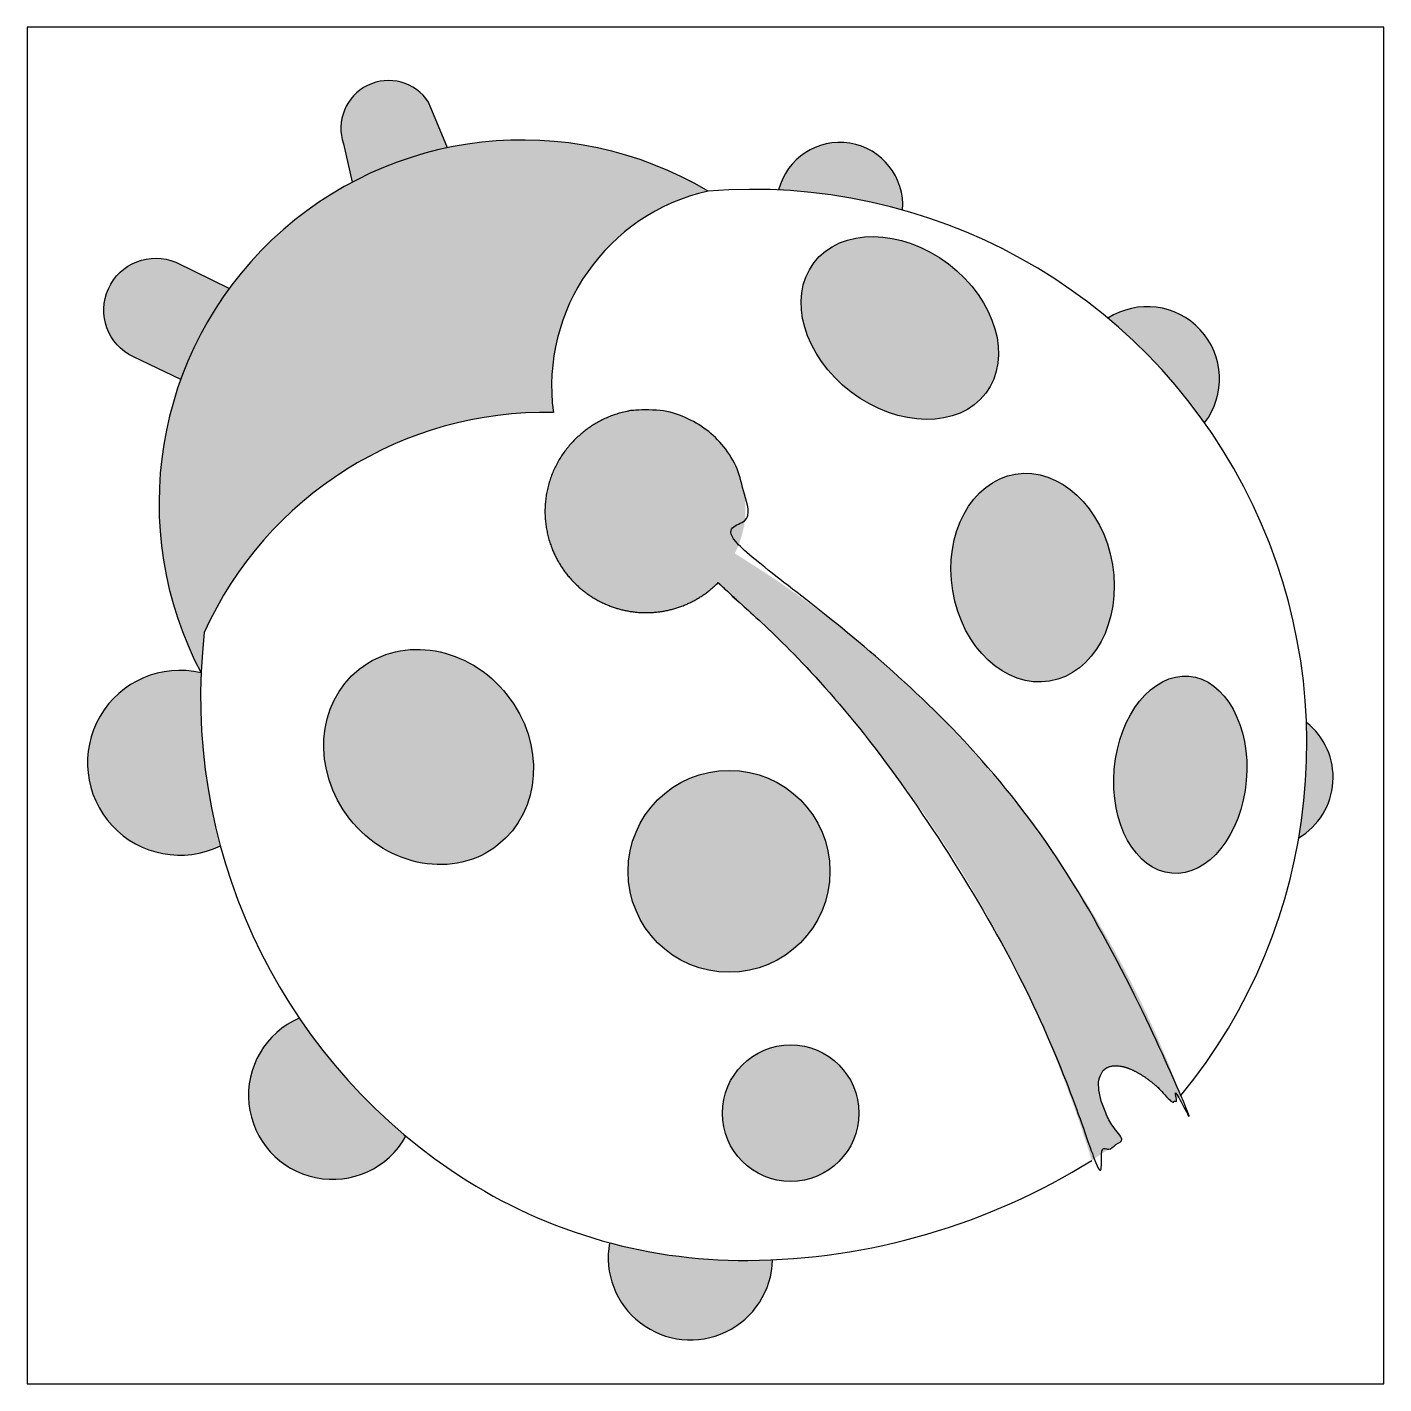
# Model space of a CAD drawing. Header units: metres. Extents: x 0 to 0.5, y 0 to 0.5.
import ezdxf

# ---------------------------------------------------------------- set-up
doc = ezdxf.new("R2010")
doc.units = ezdxf.units.M

msp = doc.modelspace()

# ---------------------------------------------------------------- hatches: boundary and pattern name
h = msp.add_hatch(color=256)
h.dxf.hatch_style = 1
h.paths.add_polyline_path([(0.2214631013179988, 0.1888819025675829, 1), (0.2958778213252451, 0.1888819025675829, 1)])
edge = h.paths.add_edge_path()
edge.add_ellipse((0.1479596583181398, 0.2310132482647858), major_axis=(-0.02554867237940141, 0.03240872745938934), ratio=0.8944574432114678, start_angle=0, end_angle=360)
edge = h.paths.add_edge_path()
edge.add_ellipse((0.3216096084260188, 0.3891118169884537), major_axis=(-0.03165652841521523, 0.02404433256740197), ratio=0.7455522110664932, start_angle=0, end_angle=360)
edge = h.paths.add_edge_path()
edge.add_ellipse((0.3705335302941647, 0.2971163497093914), major_axis=(-0.006279127601405068, 0.03815717950487266), ratio=0.7710847224005903, start_angle=0, end_angle=360)
edge = h.paths.add_edge_path()
edge.add_ellipse((0.4249826197612794, 0.2244833411965057), major_axis=(-0.003139480820322879, -0.03632770851206472), ratio=0.6695997910728553, start_angle=0, end_angle=360)
h.paths.add_polyline_path([(0.2562244247308648, 0.09975790205430157, 1), (0.3065366549616523, 0.09975790205430157, 1)])
h.paths.add_polyline_path([(0.06413045780756678, 0.2620069245656791, 1.419897583107285), (0.07120445561060341, 0.198300882197903, -0.07640780882433017)])
h.paths.add_polyline_path([(0.1002994608218446, 0.1347750231537577, 1.397656154281889), (0.139615886957032, 0.09130354913837427, -0.06980347803672507)])
h.paths.add_polyline_path([(0.2747319856773489, 0.04574035268503782, -0.009380683066454202), (0.2656451307171453, 0.04550305008970004, -0.06722164421129913), (0.2146661951601292, 0.05200687319688985, 1.0829147912392)])
h.paths.add_polyline_path([(0.2509300487055174, 0.4395493623394462, 0.7580374094599582), (0.06413045780756678, 0.2620069245656789, -0.01775371014557834), (0.06528893151461136, 0.276937652559666, -0.3006988243190348), (0.193934456425793, 0.357989572193393, -0.3888259006796626)])
h.paths.add_polyline_path([(0.07453087950042304, 0.4037372331464461), (0.05481912726288952, 0.4133288957656975, 0.9783334077826145), (0.03914611940177108, 0.3784806506789744), (0.05661007086755264, 0.3701616972831963, -0.07145740716856608)])
h.paths.add_polyline_path([(0.147935225585571, 0.4724014299809514, 0.8826895493742197), (0.1166026891819024, 0.4569477318176526), (0.1197935109524757, 0.4428374715643876, -0.07002252536037665), (0.1548684876130978, 0.4555336419559437)])
h.paths.add_polyline_path([(0.276962095043326, 0.4399873613534151, -0.0568382608568691), (0.3226571965425945, 0.4325894344794942, 0.9166909697316395)])
h.paths.add_polyline_path([(0.3983154688689117, 0.3927231417238904, -0.0645299618560398), (0.4339537294516275, 0.3541648757444427, 0.8410114044516919)])
h.paths.add_polyline_path([(0.4714878391566566, 0.2437695155429412, -0.05232747366171094), (0.4686643357331345, 0.2012257617005001, 0.525281174833232)])
h = msp.add_hatch(color=256)
h.dxf.hatch_style = 1
edge = h.paths.add_edge_path()
edge.add_spline(control_points=[(0.260807040910412, 0.306031425403868), (0.2743182378296486, 0.3328196935888343), (0.2506847193055544, 0.3513026737790355), (0.2270512007814604, 0.3697856539692366), (0.2043083353238829, 0.3502171633448015)], knot_values=[3.238866745117436, 3.238866745117436, 3.238866745117436, 4.613090762449557, 4.613090762449557, 5.987314779781679, 5.987314779781679, 5.987314779781679], weights=[1, 0.7730811100235636, 1, 0.7730811100235636, 1], degree=2, periodic=0)
edge.add_spline(control_points=[(0.2043083353238829, 0.3502171633448015), (0.1871147424819927, 0.3359405740633551), (0.191593993435357, 0.3140458955496023), (0.1960732443887215, 0.2921512170358496), (0.2174922176018529, 0.2857740528683715), (0.2389111908149843, 0.2793968887008934), (0.2546369495673002, 0.2952758416886618)], knot_values=[0, 0, 0, 1.079622248372478, 1.079622248372478, 2.159244496744957, 2.159244496744957, 3.238866745117436, 3.238866745117436, 3.238866745117436], weights=[1, 0.8578057739180729, 1, 0.8578057739180729, 1, 0.8578057739180729, 1], degree=2, periodic=0)
edge.add_spline(control_points=[(0.2546369495673002, 0.2952758416886618), (0.2595712966492482, 0.2907129503930368), (0.2645056437311962, 0.2861500590974114)], knot_values=[12.25117109121749, 12.25117109121749, 12.25117109121749, 13.25117109121749, 13.25117109121749, 13.25117109121749], weights=[1, 1, 1], degree=2, periodic=0)
edge.add_spline(control_points=[(0.2645056437311962, 0.2861500590974114), (0.355991145318002, 0.2015515515474453), (0.3923372967841591, 0.08236488386237964)], knot_values=[11.72267410365389, 11.72267410365389, 11.72267410365389, 12.25117109121749, 12.25117109121749, 12.25117109121749], weights=[1, 0.9652890547828444, 1], degree=2, periodic=0)
edge.add_spline(control_points=[(0.3923372967841591, 0.08236488386237964), (0.3980170267135245, 0.0860935188313329), (0.40369675664289, 0.08982215380028633)], knot_values=[10.72267410365389, 10.72267410365389, 10.72267410365389, 11.72267410365389, 11.72267410365389, 11.72267410365389], weights=[1, 1, 1], degree=2, periodic=0)
edge.add_spline(control_points=[(0.40369675664289, 0.08982215380028633), (0.3884306706004249, 0.1094721028326303), (0.3973250391318818, 0.116112239890375), (0.4062194076633384, 0.1227523769481196), (0.422111296803296, 0.1035696244709685)], knot_values=[7.651455445811283, 7.651455445811283, 7.651455445811283, 9.187064774732587, 9.187064774732587, 10.72267410365389, 10.72267410365389, 10.72267410365389], weights=[1, 0.7194371888290586, 1, 0.7194371888290586, 1], degree=2, periodic=0)
edge.add_spline(control_points=[(0.422111296803296, 0.1035696244709685), (0.4236562434818624, 0.1049254558566976), (0.4252011901604283, 0.1062812872424268)], knot_values=[6.651455445811286, 6.651455445811286, 6.651455445811286, 7.651455445811285, 7.651455445811285, 7.651455445811285], weights=[1, 1, 1], degree=2, periodic=0)
edge.add_spline(control_points=[(0.4252011901604283, 0.1062812872424268), (0.3774450087587233, 0.234501174469303), (0.260807040910412, 0.306031425403868)], knot_values=[5.987314779781679, 5.987314779781679, 5.987314779781679, 6.651455445811285, 6.651455445811285, 6.651455445811285], weights=[1, 0.9453694395278526, 1], degree=2, periodic=0)

# ---------------------------------------------------------------- linework, layer by layer
msp.add_lwpolyline([(0, 0), (0.5, 0), (0.5, 0.5), (0, 0.5)], close=True)
for points in [[(0.1548684876130978, 0.4555336419559437), (0.147935225585571, 0.4724014299809517, 0.8826895493742221), (0.1166026891819024, 0.4569477318176524), (0.1197935109524757, 0.4428374715643878)], [(0.05661007086755264, 0.3701616972831966), (0.03914611940177108, 0.3784806506789744, -0.9783334077825979), (0.05481912726288952, 0.4133288957656975), (0.07453087950042304, 0.4037372331464461)]]:
    msp.add_lwpolyline(points, format="xyb")
for centre, radius in [((0.258670461321622, 0.1888819025675829), 0.0372073600036232), ((0.2813805398462585, 0.09975790205430157), 0.02515611511539361)]:
    msp.add_circle(centre, radius)
for centre, radius, start, end in [((0.1824376240694539, 0.3245720896406615), 0.1338319299336956, 59.21757255114458, 207.8715268513761), ((0.29948748605332, 0.4342984996310684), 0.02323265778702728, 355.7813369951972, 165.8261519072525), ((0.2673753879984317, 0.2359502860057992), 0.2042621674916167, 320.593622417558, 94.61793522904561), ((0.2669439001708966, 0.3676638487494516), 0.07364761029967323, 102.5586485467827, 187.5481308707719), ((0.4127797108202512, 0.370343185036565), 0.02664726546108342, 322.6178504010336, 122.8747232035534), ((0.1909049354885006, 0.2201790413970628), 0.1378438261057626, 88.74065639697021, 155.6845396778565), ((0.2748914227671104, 0.2531643090850413), 0.2109463822852062, 173.5291035057018, 235.786305373582), ((0.0562701043387042, 0.2288883272663725), 0.03403860519658657, 76.64848331459118, 296.0239908755993), ((0.4554148595837489, 0.2234706610590988), 0.02589177795570095, 300.7788152307548, 51.62721744205216), ((0.1125439118306897, 0.106334139035952), 0.03096466486029617, 113.2929832845122, 330.9605944437779), ((0.2638648792154152, 0.287769721896877), 0.242273212642124, 270.421019783205, 302.0243134290132), ((0.2642343433847259, 0.2374909525410449), 0.1919930858353092, 235.786305373582, 270.4210197832049), ((0.2444492425183388, 0.04647877331374173), 0.03029174472128379, 169.4848643944362, 358.6031647488234)]:
    msp.add_arc(centre, radius, start, end)
for centre, major_axis, ratio in [((0.3216096084260188, 0.3891118169884537), (-0.03165652841521523, 0.02404433256740197), 0.745552211066493), ((0.3705335302941647, 0.2971163497093914), (-0.006279127601405068, 0.03815717950487266), 0.7710847224005903), ((0.1479596583181398, 0.2310132482647858), (-0.0255486723794014, 0.03240872745938934), 0.8944574432114679), ((0.4249826197612794, 0.2244833411965057), (-0.00313948082032288, -0.03632770851206471), 0.6695997910728552)]:
    msp.add_ellipse(centre, major_axis=major_axis, ratio=ratio)
msp.add_rational_spline([(0.2546369495673002, 0.2952758416886618), (0.2389111908149843, 0.2793968887008934), (0.2174922176018529, 0.2857740528683715), (0.1960732443887215, 0.2921512170358496), (0.191593993435357, 0.3140458955496023), (0.1871147424819927, 0.3359405740633551), (0.2043083353238829, 0.3502171633448015), (0.2270512007814604, 0.3697856539692366), (0.2506847193055544, 0.3513026737790355), (0.2743182378296486, 0.3328196935888343), (0.260807040910412, 0.306031425403868), (0.3774450087587233, 0.234501174469303), (0.4252011901604283, 0.1062812872424268), (0.4236562434818624, 0.1049254558566976), (0.422111296803296, 0.1035696244709685), (0.4062194076633384, 0.1227523769481196), (0.3973250391318818, 0.116112239890375), (0.3884306706004249, 0.1094721028326303), (0.40369675664289, 0.08982215380028633), (0.3980170267135245, 0.0860935188313329), (0.3923372967841591, 0.08236488386237964), (0.355991145318002, 0.2015515515474453), (0.2645056437311962, 0.2861500590974114), (0.2595712966492482, 0.2907129503930368), (0.2546369495673002, 0.2952758416886618)], [1, 0.8578057739180729, 1, 0.8578057739180729, 1, 0.8578057739180729, 1, 0.7730811100235636, 1, 0.7730811100235636, 1, 0.9453694395278526, 1, 1, 1, 0.7194371888290586, 1, 0.7194371888290586, 1, 1, 1, 0.9652890547828444, 1, 1, 1], degree=2, knots=[0, 0, 0, 1.079622248372479, 1.079622248372479, 2.159244496744957, 2.159244496744957, 3.238866745117436, 3.238866745117436, 4.613090762449557, 4.613090762449557, 5.987314779781679, 5.987314779781679, 6.651455445811285, 6.651455445811285, 7.651455445811284, 7.651455445811284, 9.187064774732587, 9.187064774732587, 10.72267410365389, 10.72267410365389, 11.72267410365389, 11.72267410365389, 12.25117109121749, 12.25117109121749, 13.25117109121749, 13.25117109121749, 13.25117109121749])

doc.saveas('drawing.dxf')
